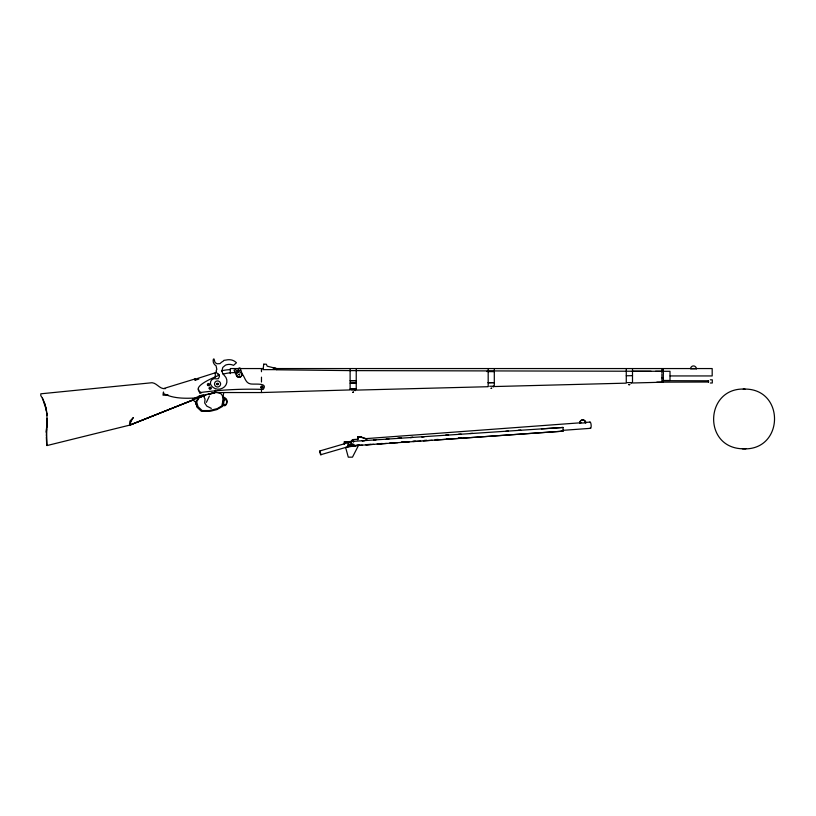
<?xml version="1.0" encoding="UTF-8"?>
<svg xmlns="http://www.w3.org/2000/svg" width="816" height="816" viewBox="0 0 816 816"><rect width="100%" height="100%" fill="white"/><g stroke="black" fill="none" stroke-linecap="round" stroke-linejoin="round"><path stroke-width="1.22" d="M261.477 370.403L261.477 369.638L261.477 371.719M221.901 370.852L222.788 367.424L225.502 365.129A9.874 9.874 0 0 1 233.529 365.354L236.446 362.773A10.414 10.414 0 0 0 231.54 359.978A12.628 12.628 0 0 0 226.267 360.019L223.839 360.366L223.329 361.1A11.852 11.852 0 0 0 220.045 363.62L217.25 363.773A4.406 4.406 0 0 1 214.924 362.141L214.078 359.05L213.486 359.03A5.273 5.273 0 0 0 213.16 360.907L213.323 362.182A5.702 5.702 0 0 0 216.036 365.721L216.852 369.332A2.897 2.897 0 0 0 217.811 373.82A3.652 3.652 0 0 1 219.463 376.411L218.413 378.695L216.199 378.828A4.386 4.386 0 0 0 211.201 385.519A8.762 8.762 0 0 0 222.482 388.192A7.67 7.67 0 0 0 224.339 375.482L222.666 373.422L221.942 370.974M46.339 436.07L46.583 428.594L46.94 445.577L129.897 425.075L193.249 399.952M46.879 422.933L47.022 418.445M46.849 423.555L47.022 419.679L46.339 432.398L46.849 424.157L46.583 428.023C47.654 417.098 47.155 405.022 40.8 395.648L40.8 393.812L152.072 382.724C157.264 383.245 159.752 389.528 165.566 388.61M663.296 372.912L663.306 368.557M223.666 392.955L223.268 395.423L224.053 400.636L222.809 406.266L216.832 409.612L210.487 411.233L201.409 411.335L197.258 407.429L195.534 402.115L192.882 399.891L129.897 425.075L193.045 400.034M223.411 400.003L223.105 403.859L224.696 405.838C227.501 404.92 228.062 399.381 225.308 398.137L223.798 399.218M206.397 402.359L209.406 396.056M199.277 397.341L204.296 395.566M240.771 376.686L239.19 377.227A3.233 3.233 0 0 1 236.834 376.451L234.029 370.178L235.61 369.546A1.479 1.479 0 0 0 237.16 370.464L237.538 370.372A1.479 1.479 0 0 0 238.364 368.444L239.884 367.832L242.179 373.779A3.233 3.233 0 0 1 240.771 376.686L238.802 377.186M234.926 372.402L240.771 370.056M200.746 396.994L199.359 397.31M219.31 375.136C215.118 376.951 189.557 386.968 201.103 392.435A375.238 375.238 0 0 1 258.019 389.273L263.201 389.416C268.393 382.327 254.735 384.683 250.502 383.908C244.718 383 244.81 375.217 241.016 372.953M585.837 422.872L579.89 423.076A3.101 2.968 71.6 0 1 582.685 419.893A3.101 2.968 71.6 0 1 585.837 422.872L585.694 422.912A3.101 2.968 71.6 0 0 582.542 419.934A3.101 2.968 71.6 0 0 579.748 423.127M203.582 394.628L199.359 396.015L199.583 396.79L196.707 401.87L198.013 406.674L202.164 410.581L209.437 410.55L217.229 408.632L221.809 405.878L223.064 400.248L222.401 395.607L220.759 393.567L216.209 392.129L208.121 394.077M206.968 394.352L192.964 399.962L192.678 399.218L199.298 396.046L199.583 396.79L195.534 402.115L197.074 406.868M163.904 388.457L194.963 378.961L195.299 380.185L198.829 379.103M209.141 394.087L215.2 392.231M199.033 397.514L204.388 395.882M209.233 394.393L215.291 392.547L261.477 392.547L350.115 389.936M353.593 445.128L320.606 454.757L319.525 451.044L353.716 441.058L351.257 441.65M357.551 439.753L358.01 436.937L361.08 436.988L366.394 438.763M357.551 437.06L361.08 436.988M211.324 408.367L206.815 406.133L204.683 402.961L205.03 399.044L203.551 396.056M199.767 393.363L201.113 393.047M351.472 445.699L352.981 445.281M350.37 441.935L351.574 441.67M351.451 445.648L352.655 445.383M204.714 395.097L215.291 392.547L215.291 390.252M222.992 374.075L226.715 373.289A49.745 49.745 0 0 1 238.007 372.667M167.994 394.822L166.76 395.056A14.657 14.657 0 0 1 162.986 395.117L163.516 391.986L163.516 393.526C173.39 398.8 185.538 398.514 196.493 397.953M351.206 390.058L355.205 390.089L355.062 390.731L354.572 390.038M215.628 372.688L194.963 379.297L195.238 380.205M744.988 389.099C705.044 386.998 702.301 447.494 742.376 448.79C784.604 451.636 785.573 387.345 743.233 389.099M710.297 379.817L712.297 379.817L712.297 383L710.297 383M742.376 448.79L745.844 448.79M631.166 382.643L631.309 383.245L631.38 382.592L627.239 382.622M352.471 439.62L357.551 439.243M365.17 438.682L581.033 422.749M584.848 422.474L589.927 422.096M353.093 445.607L359.438 445.138M365.792 444.679L370.872 444.312M377.216 443.853L382.296 443.476M389.915 442.925L393.73 442.649M401.35 442.099L403.889 441.905M412.774 441.262L415.313 441.079M424.208 440.436L426.748 440.242M435.632 439.6L438.172 439.416M447.066 438.773L449.606 438.58M458.49 437.937L461.03 437.753M562.632 430.358L590.57 428.329M347.626 445.352L352.124 445.842L362.294 445.138M366.068 444.853L373.728 444.343M377.482 444.047L386.437 443.455M390.17 443.149L397.871 442.66M401.584 442.343L409.306 441.864M412.998 441.538L420.75 441.068M423.28 440.885L432.184 440.273M434.724 440.099L563.071 431.164L563.071 427.451L541.447 428.89M352.124 445.842L563.071 431.164L561.122 431.144M344.27 444.251L344.27 441.946L563.071 427.451M397.606 438.365L401.411 438.11M410.305 437.509L412.845 437.335M421.729 436.744L424.269 436.57M445.862 435.112L448.402 434.948M458.561 434.265L461.091 434.092M469.985 433.49L472.525 433.316M518.242 430.246L520.781 430.073M373.524 440.008L376.074 439.844M397.698 438.406L401.513 438.161M410.417 437.57L412.967 437.396M421.872 436.805L424.412 436.642M446.036 435.203L448.586 435.04M505.828 431.246L508.378 431.072M493.048 386.233L489.682 386.243M487.611 386.723L356.235 390.109L356.235 368.557M661.582 382.245L632.502 382.99L632.502 368.557M350.115 388.977L356.235 388.834L350.115 388.977L350.115 368.557M626.27 375.768L632.502 375.676M356.235 383.061L350.115 383.163L356.235 383.081M663.306 371.3L350.115 370.607L276.675 369.801M656.819 382.163L708.431 382.021M273.227 368.271L275.726 368.271M263.446 368.557L230.306 368.557L230.306 373.626M274.921 368.557L712.184 368.557L712.184 375.941L670.12 375.941M655.534 371.29L670.007 371.3L670.007 380.47L663.306 380.47M632.502 371.3L651.086 371.28M215.291 377.145L215.291 372.749A45.604 45.604 0 0 1 216.495 372.29M486.56 371.504L494.302 371.515L488.182 371.504M663.112 380.684L708.431 380.797M348.004 445.291L355.49 445.924L348.279 444.251M355.49 445.924L348.279 445.006L348.279 442.16M360.611 437.111L366.996 439.243M349.993 443.047L354.083 444.506M217.811 373.82L219.178 375.401M42.452 398.137L46.247 409.744M236.885 375.87L236.528 374.534M46.889 444.74L46.94 445.271M195.299 380.185L194.963 378.961M195.422 401.441L196.86 405.674M199.135 391.343L199.502 392.425M44.288 402.482L45.257 405.603M198.421 389.089L198.778 390.252M319.933 451.115L321.014 454.828M45.533 406.613L46.502 410.866M46.349 410.295L47.022 414.61M224.573 397.382L225.012 400.299M46.91 414.018L47.022 415.232M46.339 437.121L46.675 443.945M661.847 371.443L661.868 372.922M663.306 373.442L663.306 382.194M661.888 374.014L661.909 377.839L663.306 377.828L661.909 377.859L661.919 382.031M261.477 382.021L261.477 377.145M358.01 436.937L358.01 439.63M708.574 380.797L708.574 382.021M708.288 381.041L708.288 381.786M661.919 368.557L661.919 371.3M626.27 368.557L626.27 383.143L494.302 386.549L494.302 368.557M488.182 368.557L488.182 386.702M261.477 388.987L261.477 390.823M261.477 391.343L261.477 392.547M221.411 370.831A45.604 45.604 0 0 1 230.306 369.638M353.461 444.995A3.029 0.857 86.1 0 1 352.42 445.026M351.92 441.487A3.029 0.857 86.1 0 1 351.982 440.793M352.104 440.232A3.029 0.857 86.1 0 1 353.603 442.19M589.713 422.321A3.152 0.887 86.1 0 1 591.141 425.187A3.152 0.887 86.1 0 1 590.101 428.135M223.349 401.584L223.798 404.563L225.002 405.185C227.032 404.022 227.46 400.115 225.44 398.779L224.145 399.432L223.349 401.584M263.762 364.181L263.058 369.638L276.716 369.638L276.716 368.577L267.209 366.19L266.312 364.181L263.762 364.181M208.304 384.581L208.814 384.826L208.325 384.54M210.079 388.12L210.589 388.365L210.089 388.079M217.148 383.918C215.291 385.162 219.667 384.826 217.943 384.142C219.83 382.918 215.465 383.194 217.148 383.918M238.843 374.503C239.608 376.91 240.139 372.514 238.843 374.503M261.742 387.07L262.252 386.896L261.752 387.039M493.333 386.203L493.19 386.845L493.333 386.203M131.335 420.801L129.897 423.851L129.897 421.138L133.324 417.578L131.335 420.801M358.601 445.199L352.481 457.164L348.279 457.164L345.617 447.413L358.601 445.199M353.481 392.098L352.991 392.302L353.481 392.098M491.609 388.202L490.906 388.406L491.609 388.253M629.728 384.611L628.585 384.622L629.728 384.652M241.842 374.544L241.842 374.544A2.652 2.652 0 0 0 237.864 372.239A2.652 2.652 0 0 0 237.854 376.839A2.652 2.652 0 0 0 241.842 374.544M220.595 383.959L220.595 383.959A3.05 3.05 0 0 0 216.026 381.317A3.05 3.05 0 0 0 216.016 386.6A3.05 3.05 0 0 0 220.595 383.959M352.808 392.282L352.808 392.292M353.155 441.354L344.27 441.946L353.175 441.364M364.589 440.579L362.049 440.752L364.619 440.599M388.712 438.957L386.172 439.13L388.793 438.998M494.302 382.602L488.182 382.745L494.302 382.602M356.235 380.593L350.115 380.684L356.235 380.623M696.364 368.791L690.591 368.842A2.887 2.887 0 0 1 693.457 365.925A2.887 2.887 0 0 1 696.364 368.791M260.936 387.631L260.794 387.08A1.091 1.091 0 0 1 262.252 386.06A1.091 1.091 0 0 1 262.721 387.784A1.091 1.091 0 0 1 260.936 387.631M209.273 388.671L209.131 388.13A1.091 1.091 0 0 1 210.589 387.11A1.091 1.091 0 0 1 211.048 388.834A1.091 1.091 0 0 1 209.273 388.671M207.509 385.132L207.366 384.591A1.091 1.091 0 0 1 208.825 383.571A1.091 1.091 0 0 1 209.284 385.285A1.091 1.091 0 0 1 207.509 385.132"/></g></svg>
